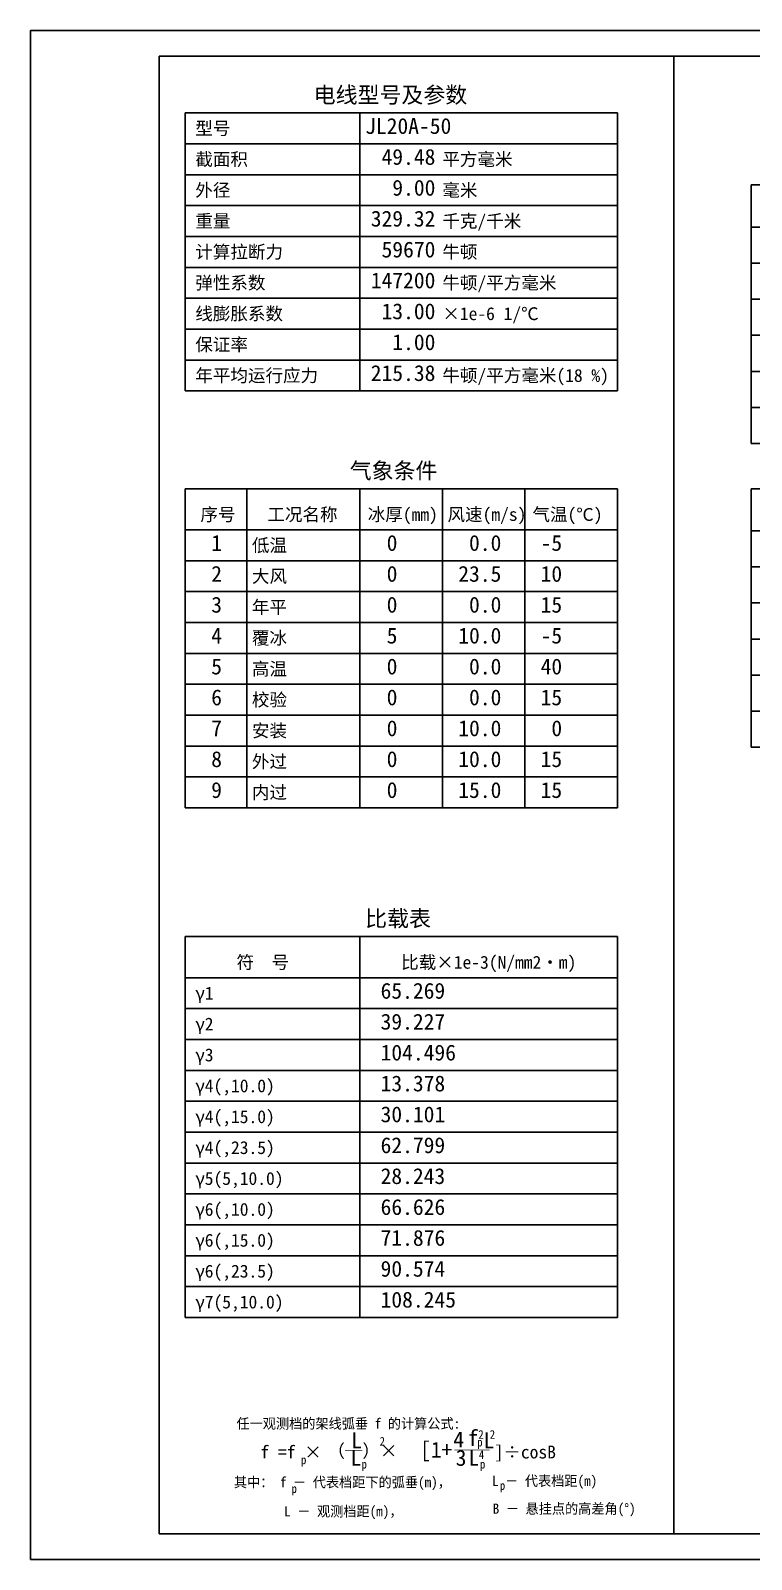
# Model space of a CAD drawing. Extents: x 457 to 4918, y -67 to 391.
# Drawn here: x 2031.8 to 2171.9, y -59.6 to 237.4 of the extents above; entities that cross this region are included whole.
import ezdxf
from ezdxf.enums import TextEntityAlignment as Align

# ---------------------------------------------------------------- set-up
doc = ezdxf.new("R2010")
doc.units = 0
doc.header["$LTSCALE"] = 40
doc.header["$MEASUREMENT"] = 0
doc.layers.get('0').update_dxf_attribs({"linetype": 'CONTINUOUS'})
doc.layers.add('DXF_FRAME', color=1, linetype='CONTINUOUS')
doc.layers.add('HZ_MARK', color=7, linetype='CONTINUOUS')
doc.styles.add('宋体', font='', dxfattribs={"height": 3.75})
doc.styles.get('宋体').set_extended_font_data('宋体')

msp = doc.modelspace()

# ---------------------------------------------------------------- linework, layer by layer
at = {"color": 7}
for p, q in [((2156.82, 232.44), (2156.82, -54.56)), ((2061.82, 221.44), (2145.82, 221.44)), ((2061.82, 221.44), (2061.82, 167.44)), ((2095.82, 221.44), (2095.82, 167.44)), ((2145.82, 221.44), (2145.82, 167.44)), ((2061.82, 215.44), (2145.82, 215.44)), ((2061.82, 209.44), (2145.82, 209.44)), ((2171.82, 207.44), (2419.82, 207.44)), ((2171.82, 207.44), (2171.82, 199.24)), ((2061.82, 203.44), (2145.82, 203.44)), ((2171.82, 200.44), (2171.82, 192.24)), ((2171.82, 199.24), (2419.82, 199.24)), ((2061.82, 197.44), (2145.82, 197.44)), ((2171.82, 193.44), (2171.82, 185.24)), ((2061.82, 191.44), (2145.82, 191.44)), ((2171.82, 192.24), (2419.82, 192.24)), ((2061.82, 185.44), (2145.82, 185.44)), ((2171.82, 186.44), (2171.82, 178.24)), ((2171.82, 185.24), (2419.82, 185.24)), ((2061.82, 179.44), (2145.82, 179.44)), ((2171.82, 179.44), (2171.82, 171.24)), ((2171.82, 178.24), (2419.82, 178.24)), ((2061.82, 173.44), (2145.82, 173.44)), ((2171.82, 172.44), (2171.82, 164.24)), ((2171.82, 171.24), (2419.82, 171.24)), ((2061.82, 167.44), (2145.82, 167.44)), ((2171.82, 165.44), (2171.82, 157.24)), ((2171.82, 164.24), (2419.82, 164.24)), ((2171.82, 157.24), (2419.82, 157.24)), ((2061.82, 148.44), (2145.82, 148.44)), ((2061.82, 148.44), (2061.82, 140.44)), ((2073.82, 148.44), (2073.82, 140.44)), ((2095.82, 148.44), (2095.82, 140.44)), ((2111.82, 148.44), (2111.82, 140.44)), ((2127.82, 148.44), (2127.82, 140.44)), ((2145.82, 148.44), (2145.82, 140.44)), ((2171.82, 148.44), (2419.82, 148.44)), ((2171.82, 148.44), (2171.82, 140.24)), ((2061.82, 140.44), (2145.82, 140.44)), ((2061.82, 140.44), (2061.82, 134.44)), ((2073.82, 140.44), (2073.82, 134.44)), ((2095.82, 140.44), (2095.82, 134.44)), ((2111.82, 140.44), (2111.82, 134.44)), ((2127.82, 140.44), (2127.82, 134.44)), ((2145.82, 140.44), (2145.82, 134.44)), ((2171.82, 141.44), (2171.82, 133.24)), ((2171.82, 140.24), (2419.82, 140.24)), ((2061.82, 134.44), (2145.82, 134.44)), ((2061.82, 134.44), (2061.82, 128.44)), ((2073.82, 134.44), (2073.82, 128.44)), ((2095.82, 134.44), (2095.82, 128.44)), ((2111.82, 134.44), (2111.82, 128.44)), ((2127.82, 134.44), (2127.82, 128.44)), ((2145.82, 134.44), (2145.82, 128.44)), ((2171.82, 134.44), (2171.82, 126.24)), ((2171.82, 133.24), (2419.82, 133.24)), ((2061.82, 128.44), (2145.82, 128.44)), ((2061.82, 128.44), (2061.82, 122.44)), ((2073.82, 128.44), (2073.82, 122.44)), ((2095.82, 128.44), (2095.82, 122.44)), ((2111.82, 128.44), (2111.82, 122.44)), ((2127.82, 128.44), (2127.82, 122.44)), ((2145.82, 128.44), (2145.82, 122.44)), ((2171.82, 127.44), (2171.82, 119.24)), ((2171.82, 126.24), (2419.82, 126.24)), ((2061.82, 122.44), (2145.82, 122.44)), ((2061.82, 122.44), (2061.82, 116.44)), ((2073.82, 122.44), (2073.82, 116.44)), ((2095.82, 122.44), (2095.82, 116.44)), ((2111.82, 122.44), (2111.82, 116.44)), ((2127.82, 122.44), (2127.82, 116.44)), ((2145.82, 122.44), (2145.82, 116.44)), ((2171.82, 120.44), (2171.82, 112.24)), ((2171.82, 119.24), (2419.82, 119.24)), ((2061.82, 116.44), (2145.82, 116.44)), ((2061.82, 116.44), (2061.82, 110.44)), ((2073.82, 116.44), (2073.82, 110.44)), ((2095.82, 116.44), (2095.82, 110.44)), ((2111.82, 116.44), (2111.82, 110.44)), ((2127.82, 116.44), (2127.82, 110.44)), ((2145.82, 116.44), (2145.82, 110.44)), ((2171.82, 113.44), (2171.82, 105.24)), ((2061.82, 110.44), (2145.82, 110.44)), ((2061.82, 110.44), (2061.82, 104.44)), ((2073.82, 110.44), (2073.82, 104.44)), ((2095.82, 110.44), (2095.82, 104.44)), ((2111.82, 110.44), (2111.82, 104.44)), ((2127.82, 110.44), (2127.82, 104.44)), ((2145.82, 110.44), (2145.82, 104.44)), ((2171.82, 112.24), (2419.82, 112.24)), ((2061.82, 104.44), (2145.82, 104.44)), ((2061.82, 104.44), (2061.82, 98.44)), ((2073.82, 104.44), (2073.82, 98.44)), ((2095.82, 104.44), (2095.82, 98.44)), ((2111.82, 104.44), (2111.82, 98.44)), ((2127.82, 104.44), (2127.82, 98.44)), ((2145.82, 104.44), (2145.82, 98.44)), ((2171.82, 106.44), (2171.82, 98.24)), ((2171.82, 105.24), (2419.82, 105.24)), ((2061.82, 98.44), (2145.82, 98.44)), ((2061.82, 98.44), (2061.82, 92.44)), ((2073.82, 98.44), (2073.82, 92.44)), ((2095.82, 98.44), (2095.82, 92.44)), ((2111.82, 98.44), (2111.82, 92.44)), ((2127.82, 98.44), (2127.82, 92.44)), ((2145.82, 98.44), (2145.82, 92.44)), ((2171.82, 98.24), (2419.82, 98.24)), ((2061.82, 92.44), (2145.82, 92.44)), ((2061.82, 92.44), (2061.82, 86.44)), ((2073.82, 92.44), (2073.82, 86.44)), ((2095.82, 92.44), (2095.82, 86.44)), ((2111.82, 92.44), (2111.82, 86.44)), ((2127.82, 92.44), (2127.82, 86.44)), ((2145.82, 92.44), (2145.82, 86.44)), ((2061.82, 86.44), (2145.82, 86.44)), ((2061.82, 61.44), (2145.82, 61.44)), ((2061.82, 61.44), (2061.82, 53.44)), ((2095.82, 61.44), (2095.82, 53.44)), ((2145.82, 61.44), (2145.82, 53.44)), ((2061.82, 53.44), (2145.82, 53.44)), ((2061.82, 53.44), (2061.82, 47.44)), ((2095.82, 53.44), (2095.82, 47.44)), ((2145.82, 53.44), (2145.82, 47.44)), ((2061.82, 47.44), (2145.82, 47.44)), ((2061.82, 47.44), (2061.82, 41.44)), ((2095.82, 47.44), (2095.82, 41.44)), ((2145.82, 47.44), (2145.82, 41.44)), ((2061.82, 41.44), (2145.82, 41.44)), ((2061.82, 41.44), (2061.82, 35.44)), ((2095.82, 41.44), (2095.82, 35.44)), ((2145.82, 41.44), (2145.82, 35.44)), ((2061.82, 35.44), (2145.82, 35.44)), ((2061.82, 35.44), (2061.82, 29.44)), ((2095.82, 35.44), (2095.82, 29.44)), ((2145.82, 35.44), (2145.82, 29.44)), ((2061.82, 29.44), (2145.82, 29.44)), ((2061.82, 29.44), (2061.82, 23.44)), ((2095.82, 29.44), (2095.82, 23.44)), ((2145.82, 29.44), (2145.82, 23.44)), ((2061.82, 23.44), (2145.82, 23.44)), ((2061.82, 23.44), (2061.82, 17.44)), ((2095.82, 23.44), (2095.82, 17.44)), ((2145.82, 23.44), (2145.82, 17.44)), ((2061.82, 17.44), (2145.82, 17.44)), ((2061.82, 17.44), (2061.82, 11.44)), ((2095.82, 17.44), (2095.82, 11.44)), ((2145.82, 17.44), (2145.82, 11.44)), ((2061.82, 11.44), (2145.82, 11.44)), ((2061.82, 11.44), (2061.82, 5.44)), ((2095.82, 11.44), (2095.82, 5.44)), ((2145.82, 11.44), (2145.82, 5.44)), ((2061.82, 5.44), (2145.82, 5.44)), ((2061.82, 5.44), (2061.82, -0.56)), ((2095.82, 5.44), (2095.82, -0.56)), ((2145.82, 5.44), (2145.82, -0.56)), ((2061.82, -0.56), (2145.82, -0.56)), ((2061.82, -0.56), (2061.82, -6.56)), ((2095.82, -0.56), (2095.82, -6.56)), ((2145.82, -0.56), (2145.82, -6.56)), ((2061.82, -6.56), (2145.82, -6.56)), ((2061.82, -6.56), (2061.82, -12.56)), ((2095.82, -6.56), (2095.82, -12.56)), ((2145.82, -6.56), (2145.82, -12.56)), ((2061.82, -12.56), (2145.82, -12.56))]:
    msp.add_line(p, q, dxfattribs=at)
at = {"layer": 'DXF_FRAME', "color": 1}
for p, q in [((2031.82, 237.44), (2451.82, 237.44)), ((2031.82, -59.56), (2031.82, 237.44)), ((2056.82, 232.44), (2446.82, 232.44)), ((2056.82, -54.56), (2056.82, 232.44)), ((2446.82, -54.56), (2056.82, -54.56)), ((2451.82, -59.56), (2031.82, -59.56))]:
    msp.add_line(p, q, dxfattribs=at)

# ---------------------------------------------------------------- texts
at = {"color": 7, "style": '宋体'}
for s, height, p in [('电线型号及参数', 3.125, (2086.82, 222.44)), ('型号', 2.5, (2063.82, 216.44)), ('JL20A-50', 3.077, (2096.82, 216.44)), ('截面积', 2.5, (2063.82, 210.44)), ('  49.48', 3.077, (2095.82, 210.44)), ('平方毫米', 2.5, (2111.82, 210.44)), ('外径', 2.5, (2063.82, 204.44)), ('   9.00', 3.077, (2095.82, 204.44)), ('毫米', 2.5, (2111.82, 204.44)), ('重量', 2.5, (2063.82, 198.44)), (' 329.32', 3.077, (2095.82, 198.44)), ('千克/千米', 2.5, (2111.82, 198.44)), ('计算拉断力', 2.5, (2063.82, 192.44)), ('  59670', 3.077, (2095.82, 192.44)), ('牛顿', 2.5, (2111.82, 192.44)), (' 147200', 3.077, (2095.82, 186.44)), ('牛顿/平方毫米', 2.5, (2111.82, 186.44)), ('弹性系数', 2.5, (2063.82, 186.44)), ('  13.00', 3.077, (2095.82, 180.44)), ('线膨胀系数', 2.5, (2063.82, 180.44)), ('×1e-6 1/℃', 2.5, (2111.82, 180.44)), ('   1.00', 3.077, (2095.82, 174.44)), ('保证率', 2.5, (2063.82, 174.44)), (' 215.38', 3.077, (2095.82, 168.44)), ('年平均运行应力', 2.5, (2063.82, 168.44)), ('牛顿/平方毫米(18 %)', 2.5, (2111.82, 168.44)), ('气象条件', 3.125, (2093.82, 149.44)), ('序号', 2.5, (2064.82, 141.44)), ('工况名称', 2.5, (2077.82, 141.44)), ('冰厚(mm)', 2.5, (2097.32, 141.44)), ('风速(m/s)', 2.5, (2112.82, 141.44)), ('气温(℃)', 2.5, (2129.32, 141.44)), (' 1', 3.077, (2064.82, 135.44)), ('低温      ', 2.5, (2074.82, 135.44)), ('  0', 3.077, (2096.82, 135.44)), ('  0.0', 3.077, (2112.82, 135.44)), (' -5', 3.077, (2128.82, 135.44)), (' 2', 3.077, (2064.82, 129.44)), ('大风      ', 2.5, (2074.82, 129.44)), ('  0', 3.077, (2096.82, 129.44)), (' 23.5', 3.077, (2112.82, 129.44)), (' 10', 3.077, (2128.82, 129.44)), (' 3', 3.077, (2064.82, 123.44)), ('年平      ', 2.5, (2074.82, 123.44)), ('  0', 3.077, (2096.82, 123.44)), ('  0.0', 3.077, (2112.82, 123.44)), (' 15', 3.077, (2128.82, 123.44)), (' 4', 3.077, (2064.82, 117.44)), ('覆冰      ', 2.5, (2074.82, 117.44)), ('  5', 3.077, (2096.82, 117.44)), (' 10.0', 3.077, (2112.82, 117.44)), (' -5', 3.077, (2128.82, 117.44)), (' 5', 3.077, (2064.82, 111.44)), ('高温      ', 2.5, (2074.82, 111.44)), ('  0', 3.077, (2096.82, 111.44)), ('  0.0', 3.077, (2112.82, 111.44)), (' 40', 3.077, (2128.82, 111.44)), (' 6', 3.077, (2064.82, 105.44)), ('校验      ', 2.5, (2074.82, 105.44)), ('  0', 3.077, (2096.82, 105.44)), ('  0.0', 3.077, (2112.82, 105.44)), (' 15', 3.077, (2128.82, 105.44)), (' 7', 3.077, (2064.82, 99.44)), ('安装      ', 2.5, (2074.82, 99.44)), ('  0', 3.077, (2096.82, 99.44)), (' 10.0', 3.077, (2112.82, 99.44)), ('  0', 3.077, (2128.82, 99.44)), (' 8', 3.077, (2064.82, 93.44)), ('外过      ', 2.5, (2074.82, 93.44)), ('  0', 3.077, (2096.82, 93.44)), (' 10.0', 3.077, (2112.82, 93.44)), (' 15', 3.077, (2128.82, 93.44)), (' 9', 3.077, (2064.82, 87.44)), ('内过      ', 2.5, (2074.82, 87.44)), ('  0', 3.077, (2096.82, 87.44)), (' 15.0', 3.077, (2112.82, 87.44)), (' 15', 3.077, (2128.82, 87.44)), ('比载表', 3.125, (2096.82, 62.44)), ('符  号', 2.5, (2071.82, 54.44)), ('比载×1e-3(N/mm2·m)', 2.5, (2103.82, 54.44)), ('γ1', 2.5, (2063.82, 48.44)), ('65.269', 3.077, (2099.82, 48.44)), ('γ2', 2.5, (2063.82, 42.44)), ('39.227', 3.077, (2099.82, 42.44)), ('γ3', 2.5, (2063.82, 36.44)), ('104.496', 3.077, (2099.82, 36.44)), ('γ4(,10.0)', 2.5, (2063.82, 30.44)), ('13.378', 3.077, (2099.82, 30.44)), ('γ4(,15.0)', 2.5, (2063.82, 24.44)), ('30.101', 3.077, (2099.82, 24.44)), ('γ4(,23.5)', 2.5, (2063.82, 18.44)), ('62.799', 3.077, (2099.82, 18.44)), ('γ5(5,10.0)', 2.5, (2063.82, 12.44)), ('28.243', 3.077, (2099.82, 12.44)), ('γ6(,10.0)', 2.5, (2063.82, 6.44)), ('66.626', 3.077, (2099.82, 6.44)), ('γ6(,15.0)', 2.5, (2063.82, 0.44)), ('71.876', 3.077, (2099.82, 0.44)), ('γ6(,23.5)', 2.5, (2063.82, -5.56)), ('90.574', 3.077, (2099.82, -5.56)), ('γ7(5,10.0)', 2.5, (2063.82, -11.56)), ('108.245', 3.077, (2099.82, -11.56))]:
    msp.add_text(s, height=height, dxfattribs=at).set_placement(p, align=Align.BOTTOM_LEFT)
at = {"color": 7, "style": '宋体', "width": 0.9375}
msp.add_text('任一观测档的架线弧垂 f 的计算公式:', height=2, dxfattribs=at).set_placement((2071.82, -34.76), align=Align.BOTTOM_LEFT)
at = {"layer": 'HZ_MARK', "color": 7, "style": '宋体'}
for s, height, p in [('L', 3.08, (2094.13, -38.9)), ('4', 3.08, (2113.94, -38.74)), ('f', 3.08, (2116.73, -38.43)), ('L', 3.08, (2119.83, -38.9)), ('f =f ×', 2.5, (2076.48, -40.7)), ('（─）×', 2.5, (2089.48, -40.46)), ('L', 3.08, (2093.97, -42.3)), ('[1+', 3.077, (2107.48, -40.7)), (' ──', 2.5, (2112.48, -40.36)), ('3', 3.08, (2114.41, -42.3)), ('L', 3.08, (2116.88, -42.3)), (']÷cosB', 2.5, (2121.98, -40.7))]:
    msp.add_text(s, height=height, dxfattribs=at).set_placement(p, align=Align.BOTTOM_LEFT)
for s, height, width, p in [('2', 1.69, 0.909091, (2118.81, -36.64)), ('2', 1.69, 0.909091, (2121.03, -36.64)), ('2', 1.69, 0.909091, (2099.63, -37.97)), ('p', 1.69, 0.909091, (2118.6, -38.12)), ('4', 1.69, 0.909091, (2118.91, -40.56)), ('p', 1.69, 0.909091, (2084.36, -41.56)), ('p', 1.69, 0.909091, (2096.13, -42.41)), ('p', 1.69, 0.909091, (2119.13, -42.41)), ('其中： f － 代表档距下的弧垂(m)，', 2, 0.9375, (2071.31, -46.16)), ('L － 代表档距(m)', 2, 0.9375, (2121.47, -45.9)), ('p', 1.69, 0.909091, (2082.52, -47.15)), ('p', 1.69, 0.909091, (2122.99, -46.55)), ('L － 观测档距(m)，', 2, 0.9375, (2081.09, -51.82)), ('B － 悬挂点的高差角(%%d)', 2, 0.9375, (2121.6, -51.3))]:
    msp.add_text(s, height=height, dxfattribs=dict(at, width=width)).set_placement(p, align=Align.BOTTOM_LEFT)

doc.saveas('drawing.dxf')
